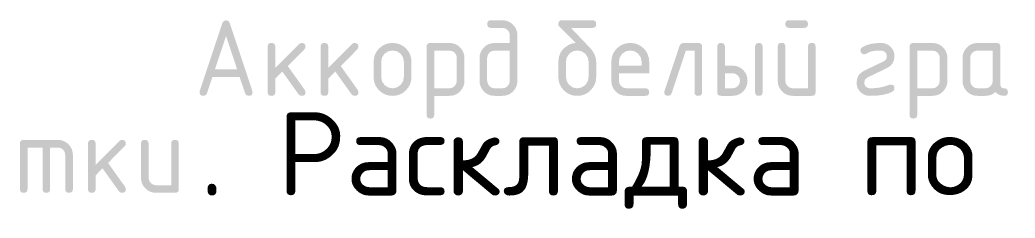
# Model space of a CAD drawing. Header units: millimetres. Extents: x -546 to 1681, y -650 to 1730.
# Drawn here: x 1110.27 to 1150.13, y 367.23 to 375.17 of the extents above; entities that cross this region are included whole.
import ezdxf

# ---------------------------------------------------------------- set-up
doc = ezdxf.new("R2010")
doc.units = ezdxf.units.MM

msp = doc.modelspace()

# ---------------------------------------------------------------- hatches: boundary and pattern name
h = msp.add_hatch(color=7)
h.paths.add_polyline_path([(1118.525, 374.523), (1118.08, 373.185), (1118.973, 373.185)])
h.paths.add_polyline_path([(1119.587, 372.275), (1119.578, 372.209), (1119.549, 372.163), (1119.502, 372.135), (1119.435, 372.127), (1119.344, 372.152), (1119.291, 372.228), (1119.071, 372.88), (1117.979, 372.88), (1117.763, 372.228), (1117.71, 372.152), (1117.619, 372.127), (1117.552, 372.135), (1117.504, 372.163), (1117.476, 372.209), (1117.466, 372.275), (1117.475, 372.326), (1118.376, 375.03), (1118.433, 375.124), (1118.525, 375.153), (1118.62, 375.124), (1118.677, 375.035), (1119.579, 372.326)])
h = msp.add_hatch(color=7)
h.paths.add_polyline_path([(1130.196, 374.548), (1130.196, 372.732), (1130.185, 372.61), (1130.152, 372.497), (1130.096, 372.394), (1130.018, 372.3), (1129.925, 372.223), (1129.822, 372.169), (1129.71, 372.137), (1129.59, 372.127), (1129.286, 372.127), (1129.164, 372.137), (1129.051, 372.169), (1128.949, 372.223), (1128.858, 372.3), (1128.781, 372.394), (1128.725, 372.497), (1128.691, 372.61), (1128.68, 372.732), (1128.68, 373.638), (1128.691, 373.76), (1128.725, 373.873), (1128.781, 373.976), (1128.858, 374.07), (1128.951, 374.145), (1129.053, 374.199), (1129.164, 374.232), (1129.286, 374.243), (1129.891, 374.243), (1129.891, 374.548), (1129.87, 374.666), (1129.806, 374.764), (1129.708, 374.827), (1129.59, 374.849), (1129.133, 374.849), (1129.069, 374.858), (1129.023, 374.887), (1128.995, 374.934), (1128.985, 375.001), (1128.995, 375.068), (1129.023, 375.115), (1129.069, 375.144), (1129.133, 375.153), (1129.59, 375.153), (1129.713, 375.142), (1129.825, 375.109), (1129.927, 375.054), (1130.018, 374.976), (1130.096, 374.884), (1130.152, 374.782), (1130.185, 374.67)])
h.paths.add_polyline_path([(1129.891, 372.732), (1129.891, 373.938), (1129.286, 373.938), (1129.168, 373.917), (1129.07, 373.854), (1129.007, 373.755), (1128.985, 373.638), (1128.985, 372.732), (1129.007, 372.616), (1129.074, 372.516), (1129.172, 372.449), (1129.286, 372.427), (1129.59, 372.427), (1129.706, 372.449), (1129.802, 372.516), (1129.869, 372.615)])
h = msp.add_hatch(color=7)
h.paths.add_polyline_path([(1133.352, 373.485), (1133.352, 372.88), (1133.338, 372.73), (1133.296, 372.591), (1133.225, 372.463), (1133.128, 372.347), (1133.013, 372.25), (1132.885, 372.181), (1132.745, 372.14), (1132.594, 372.127), (1132.442, 372.14), (1132.302, 372.181), (1132.173, 372.25), (1132.057, 372.347), (1131.96, 372.463), (1131.891, 372.591), (1131.85, 372.73), (1131.836, 372.88), (1131.836, 373.49), (1131.861, 373.701), (1131.935, 373.883), (1132.058, 374.035), (1132.231, 374.158), (1132.386, 374.223), (1132.531, 374.243), (1131.866, 374.912), (1131.843, 374.947), (1131.836, 375.001), (1131.846, 375.068), (1131.875, 375.115), (1131.922, 375.144), (1131.989, 375.153), (1133.204, 375.153), (1133.268, 375.144), (1133.315, 375.115), (1133.343, 375.068), (1133.352, 375.001), (1133.343, 374.934), (1133.315, 374.887), (1133.268, 374.858), (1133.204, 374.849), (1132.34, 374.849), (1133.103, 374.049), (1133.211, 373.916), (1133.289, 373.778), (1133.336, 373.635)])
h.paths.add_polyline_path([(1133.047, 372.885), (1133.047, 373.49), (1133.015, 373.663), (1132.916, 373.812), (1132.769, 373.911), (1132.594, 373.943), (1132.419, 373.911), (1132.272, 373.812), (1132.174, 373.663), (1132.141, 373.49), (1132.141, 372.885), (1132.174, 372.708), (1132.272, 372.563), (1132.419, 372.462), (1132.594, 372.427), (1132.769, 372.462), (1132.916, 372.563), (1133.015, 372.709)])
h = msp.add_hatch(color=7)
h.paths.add_polyline_path([(1142.14, 374.095), (1142.14, 372.275), (1142.13, 372.209), (1142.102, 372.163), (1142.054, 372.135), (1141.987, 372.127), (1141.23, 372.127), (1141.107, 372.137), (1140.995, 372.169), (1140.893, 372.223), (1140.802, 372.3), (1140.724, 372.394), (1140.668, 372.497), (1140.635, 372.61), (1140.624, 372.732), (1140.624, 374.095), (1140.633, 374.162), (1140.662, 374.21), (1140.71, 374.238), (1140.777, 374.248), (1140.843, 374.238), (1140.891, 374.21), (1140.919, 374.162), (1140.929, 374.095), (1140.929, 372.732), (1140.951, 372.617), (1141.018, 372.52), (1141.116, 372.45), (1141.23, 372.427), (1141.835, 372.427), (1141.835, 374.095), (1141.844, 374.162), (1141.873, 374.21), (1141.921, 374.238), (1141.987, 374.248), (1142.054, 374.238), (1142.102, 374.21), (1142.13, 374.162)])
h.paths.add_polyline_path([(1141.682, 374.849), (1141.077, 374.849), (1141.013, 374.858), (1140.966, 374.887), (1140.938, 374.934), (1140.929, 375.001), (1140.938, 375.068), (1140.966, 375.115), (1141.013, 375.144), (1141.077, 375.153), (1141.682, 375.153), (1141.749, 375.144), (1141.797, 375.115), (1141.825, 375.068), (1141.835, 375.001), (1141.825, 374.934), (1141.797, 374.887), (1141.749, 374.858)])
h = msp.add_hatch(color=7)
h.dxf.hatch_style = 2
h.paths.add_polyline_path([(1120.498, 373.248), (1121.451, 374.201), (1121.497, 374.233), (1121.557, 374.243), (1121.624, 374.234), (1121.671, 374.206), (1121.7, 374.159), (1121.709, 374.095), (1121.697, 374.037), (1121.663, 373.989), (1120.998, 373.321), (1121.68, 372.364), (1121.709, 372.275), (1121.7, 372.209), (1121.671, 372.163), (1121.624, 372.135), (1121.557, 372.127), (1121.484, 372.142), (1121.43, 372.19), (1120.778, 373.104), (1120.498, 372.821), (1120.498, 372.275), (1120.489, 372.209), (1120.46, 372.163), (1120.413, 372.135), (1120.346, 372.127), (1120.279, 372.135), (1120.232, 372.163), (1120.203, 372.209), (1120.194, 372.275), (1120.194, 374.095), (1120.203, 374.159), (1120.232, 374.206), (1120.279, 374.234), (1120.346, 374.243), (1120.413, 374.234), (1120.46, 374.206), (1120.489, 374.159), (1120.498, 374.095)])
h = msp.add_hatch(color=7)
h.dxf.hatch_style = 2
h.paths.add_polyline_path([(1122.62, 373.248), (1123.573, 374.201), (1123.619, 374.233), (1123.678, 374.243), (1123.745, 374.234), (1123.793, 374.206), (1123.822, 374.159), (1123.831, 374.095), (1123.819, 374.037), (1123.784, 373.989), (1123.12, 373.321), (1123.801, 372.364), (1123.831, 372.275), (1123.822, 372.209), (1123.793, 372.163), (1123.745, 372.135), (1123.678, 372.127), (1123.606, 372.142), (1123.552, 372.19), (1122.9, 373.104), (1122.62, 372.821), (1122.62, 372.275), (1122.611, 372.209), (1122.582, 372.163), (1122.535, 372.135), (1122.468, 372.127), (1122.401, 372.135), (1122.353, 372.163), (1122.325, 372.209), (1122.315, 372.275), (1122.315, 374.095), (1122.325, 374.159), (1122.353, 374.206), (1122.401, 374.234), (1122.468, 374.243), (1122.535, 374.234), (1122.582, 374.206), (1122.611, 374.159), (1122.62, 374.095)])
h = msp.add_hatch(color=7)
h.paths.add_polyline_path([(1124.437, 372.88), (1124.437, 373.485), (1124.451, 373.638), (1124.492, 373.778), (1124.56, 373.907), (1124.657, 374.023), (1124.774, 374.12), (1124.902, 374.189), (1125.042, 374.23), (1125.195, 374.243), (1125.347, 374.23), (1125.488, 374.189), (1125.616, 374.122), (1125.732, 374.027), (1125.829, 373.911), (1125.898, 373.782), (1125.939, 373.64), (1125.953, 373.485), (1125.953, 372.88), (1125.939, 372.73), (1125.896, 372.591), (1125.826, 372.463), (1125.728, 372.347), (1125.614, 372.25), (1125.485, 372.181), (1125.345, 372.14), (1125.195, 372.127), (1125.042, 372.14), (1124.902, 372.181), (1124.774, 372.25), (1124.657, 372.347), (1124.56, 372.463), (1124.492, 372.591), (1124.451, 372.73)])
h.paths.add_polyline_path([(1125.648, 372.885), (1125.648, 373.49), (1125.616, 373.663), (1125.517, 373.812), (1125.37, 373.911), (1125.195, 373.943), (1125.02, 373.911), (1124.873, 373.812), (1124.774, 373.663), (1124.742, 373.49), (1124.742, 372.885), (1124.774, 372.708), (1124.873, 372.563), (1125.02, 372.462), (1125.195, 372.427), (1125.37, 372.462), (1125.517, 372.563), (1125.616, 372.709)])
h = msp.add_hatch(color=7)
h.paths.add_polyline_path([(1126.559, 374.095), (1126.568, 374.159), (1126.597, 374.206), (1126.644, 374.234), (1126.711, 374.243), (1127.469, 374.243), (1127.591, 374.232), (1127.703, 374.199), (1127.805, 374.145), (1127.896, 374.07), (1127.974, 373.976), (1128.03, 373.873), (1128.063, 373.76), (1128.075, 373.638), (1128.075, 372.732), (1128.063, 372.61), (1128.03, 372.497), (1127.974, 372.394), (1127.896, 372.3), (1127.805, 372.223), (1127.703, 372.169), (1127.591, 372.137), (1127.469, 372.127), (1126.863, 372.127), (1126.863, 371.365), (1126.854, 371.301), (1126.825, 371.254), (1126.778, 371.226), (1126.711, 371.217), (1126.644, 371.226), (1126.597, 371.254), (1126.568, 371.301), (1126.559, 371.365)])
h.paths.add_polyline_path([(1126.863, 373.938), (1126.863, 372.427), (1127.469, 372.427), (1127.584, 372.449), (1127.68, 372.516), (1127.747, 372.615), (1127.77, 372.732), (1127.77, 373.638), (1127.748, 373.755), (1127.685, 373.854), (1127.586, 373.918), (1127.469, 373.938)])
h = msp.add_hatch(color=7)
h.paths.add_polyline_path([(1134.716, 373.943), (1134.541, 373.911), (1134.394, 373.812), (1134.295, 373.665), (1134.263, 373.49), (1134.263, 373.337), (1135.169, 373.337), (1135.169, 373.49), (1135.137, 373.665), (1135.038, 373.812), (1134.891, 373.911)])
h.paths.add_polyline_path([(1134.263, 373.033), (1134.263, 372.732), (1134.285, 372.616), (1134.352, 372.516), (1134.45, 372.449), (1134.564, 372.427), (1135.321, 372.427), (1135.388, 372.418), (1135.436, 372.389), (1135.464, 372.341), (1135.474, 372.275), (1135.464, 372.209), (1135.436, 372.163), (1135.388, 372.135), (1135.321, 372.127), (1134.564, 372.127), (1134.442, 372.137), (1134.329, 372.169), (1134.227, 372.223), (1134.136, 372.3), (1134.058, 372.393), (1134.003, 372.495), (1133.969, 372.608), (1133.958, 372.732), (1133.958, 373.485), (1133.972, 373.638), (1134.013, 373.778), (1134.082, 373.907), (1134.179, 374.023), (1134.295, 374.12), (1134.423, 374.189), (1134.564, 374.23), (1134.716, 374.243), (1134.869, 374.23), (1135.009, 374.189), (1135.137, 374.122), (1135.254, 374.027), (1135.351, 373.911), (1135.419, 373.782), (1135.46, 373.642), (1135.474, 373.49), (1135.474, 373.033)])
h = msp.add_hatch(color=7)
h.dxf.hatch_style = 2
h.paths.add_polyline_path([(1136.838, 374.243), (1137.443, 374.243), (1137.51, 374.234), (1137.558, 374.206), (1137.586, 374.159), (1137.596, 374.095), (1137.596, 372.275), (1137.586, 372.209), (1137.558, 372.163), (1137.51, 372.135), (1137.443, 372.127), (1137.376, 372.135), (1137.329, 372.163), (1137.3, 372.209), (1137.291, 372.275), (1137.291, 373.938), (1136.944, 373.938), (1136.372, 372.228), (1136.321, 372.152), (1136.233, 372.127), (1136.166, 372.136), (1136.118, 372.165), (1136.089, 372.212), (1136.08, 372.279), (1136.089, 372.326), (1136.686, 374.12), (1136.746, 374.214)])
h = msp.add_hatch(color=7)
h.paths.add_polyline_path([(1139.413, 372.732), (1139.401, 372.61), (1139.369, 372.497), (1139.314, 372.394), (1139.239, 372.3), (1139.145, 372.223), (1139.042, 372.169), (1138.929, 372.137), (1138.807, 372.127), (1138.354, 372.127), (1138.287, 372.135), (1138.24, 372.163), (1138.211, 372.209), (1138.202, 372.275), (1138.202, 374.095), (1138.211, 374.159), (1138.24, 374.206), (1138.287, 374.234), (1138.354, 374.243), (1138.421, 374.234), (1138.468, 374.206), (1138.497, 374.159), (1138.506, 374.095), (1138.506, 373.337), (1138.807, 373.337), (1138.929, 373.326), (1139.042, 373.293), (1139.145, 373.239), (1139.239, 373.164), (1139.314, 373.07), (1139.369, 372.967), (1139.401, 372.854)])
h.paths.add_polyline_path([(1139.112, 372.732), (1139.09, 372.849), (1139.023, 372.948), (1138.925, 373.011), (1138.807, 373.033), (1138.506, 373.033), (1138.506, 372.427), (1138.807, 372.427), (1138.925, 372.449), (1139.023, 372.516), (1139.09, 372.615)])
h.paths.add_polyline_path([(1139.717, 374.095), (1139.727, 374.159), (1139.755, 374.206), (1139.803, 374.234), (1139.869, 374.243), (1139.934, 374.234), (1139.98, 374.206), (1140.008, 374.159), (1140.018, 374.095), (1140.018, 372.275), (1140.008, 372.209), (1139.98, 372.163), (1139.934, 372.135), (1139.869, 372.127), (1139.803, 372.135), (1139.755, 372.163), (1139.727, 372.209), (1139.717, 372.275)])
h = msp.add_hatch(color=7)
h.dxf.hatch_style = 2
h.paths.add_polyline_path([(1145.146, 372.58), (1145.213, 372.57), (1145.26, 372.542), (1145.289, 372.494), (1145.298, 372.427), (1145.277, 372.351), (1145.213, 372.292), (1145.048, 372.22), (1144.842, 372.168), (1144.597, 372.137), (1144.312, 372.127), (1144.207, 372.136), (1144.11, 372.165), (1144.02, 372.212), (1143.939, 372.279), (1143.87, 372.36), (1143.821, 372.45), (1143.792, 372.549), (1143.783, 372.656), (1143.802, 372.81), (1143.859, 372.941), (1143.954, 373.049), (1144.087, 373.134), (1144.871, 373.511), (1144.924, 373.547), (1144.962, 373.592), (1144.986, 373.647), (1144.994, 373.714), (1144.978, 373.801), (1144.93, 373.875), (1144.854, 373.923), (1144.769, 373.938), (1144.543, 373.932), (1144.384, 373.909), (1144.276, 373.871), (1144.155, 373.807), (1144.087, 373.79), (1144.03, 373.8), (1143.982, 373.833), (1143.946, 373.884), (1143.935, 373.938), (1143.955, 374.014), (1144.016, 374.074), (1144.162, 374.149), (1144.337, 374.201), (1144.539, 374.233), (1144.769, 374.243), (1144.874, 374.234), (1144.971, 374.205), (1145.061, 374.158), (1145.142, 374.091), (1145.211, 374.008), (1145.26, 373.919), (1145.289, 373.821), (1145.298, 373.714), (1145.279, 373.56), (1145.222, 373.429), (1145.127, 373.321), (1144.994, 373.236), (1144.215, 372.863), (1144.119, 372.78), (1144.087, 372.656), (1144.103, 372.569), (1144.151, 372.495), (1144.225, 372.445), (1144.312, 372.427), (1144.527, 372.436), (1144.728, 372.462), (1144.914, 372.506), (1145.087, 372.567)])
h = msp.add_hatch(color=7)
h.paths.add_polyline_path([(1145.904, 374.095), (1145.914, 374.159), (1145.942, 374.206), (1145.99, 374.234), (1146.057, 374.243), (1146.814, 374.243), (1146.937, 374.232), (1147.049, 374.199), (1147.151, 374.145), (1147.242, 374.07), (1147.32, 373.976), (1147.375, 373.873), (1147.409, 373.76), (1147.42, 373.638), (1147.42, 372.732), (1147.409, 372.61), (1147.375, 372.497), (1147.32, 372.394), (1147.242, 372.3), (1147.151, 372.223), (1147.049, 372.169), (1146.937, 372.137), (1146.814, 372.127), (1146.209, 372.127), (1146.209, 371.365), (1146.2, 371.301), (1146.171, 371.254), (1146.123, 371.226), (1146.057, 371.217), (1145.99, 371.226), (1145.942, 371.254), (1145.914, 371.301), (1145.904, 371.365)])
h.paths.add_polyline_path([(1146.209, 373.938), (1146.209, 372.427), (1146.814, 372.427), (1146.93, 372.449), (1147.026, 372.516), (1147.093, 372.615), (1147.115, 372.732), (1147.115, 373.638), (1147.093, 373.755), (1147.03, 373.854), (1146.932, 373.918), (1146.814, 373.938)])
h = msp.add_hatch(color=7)
h.paths.add_polyline_path([(1149.237, 373.938), (1148.632, 373.938), (1148.514, 373.917), (1148.416, 373.854), (1148.352, 373.755), (1148.331, 373.638), (1148.331, 372.732), (1148.353, 372.616), (1148.42, 372.516), (1148.518, 372.449), (1148.632, 372.427), (1148.936, 372.427), (1149.052, 372.449), (1149.148, 372.516), (1149.215, 372.615), (1149.237, 372.732)])
h.paths.add_polyline_path([(1149.842, 372.275), (1149.833, 372.209), (1149.805, 372.163), (1149.758, 372.135), (1149.694, 372.127), (1149.591, 372.136), (1149.5, 372.165), (1149.418, 372.214), (1149.347, 372.283), (1149.257, 372.214), (1149.159, 372.165), (1149.052, 372.136), (1148.936, 372.127), (1148.632, 372.127), (1148.509, 372.137), (1148.397, 372.169), (1148.295, 372.223), (1148.204, 372.3), (1148.126, 372.393), (1148.07, 372.495), (1148.037, 372.608), (1148.026, 372.732), (1148.026, 373.638), (1148.037, 373.76), (1148.07, 373.873), (1148.126, 373.976), (1148.204, 374.07), (1148.295, 374.145), (1148.397, 374.199), (1148.509, 374.232), (1148.632, 374.243), (1149.389, 374.243), (1149.456, 374.234), (1149.504, 374.206), (1149.532, 374.159), (1149.542, 374.095), (1149.542, 372.58), (1149.551, 372.513), (1149.58, 372.465), (1149.627, 372.437), (1149.694, 372.427), (1149.758, 372.418), (1149.805, 372.389), (1149.833, 372.341)])
h = msp.add_hatch(color=7)
h.dxf.hatch_style = 2
h.paths.add_polyline_path([(1110.422, 370.363), (1111.785, 370.363), (1111.907, 370.352), (1112.018, 370.319), (1112.12, 370.264), (1112.213, 370.189), (1112.29, 370.095), (1112.346, 369.992), (1112.379, 369.88), (1112.391, 369.757), (1112.391, 368.394), (1112.381, 368.328), (1112.353, 368.282), (1112.305, 368.255), (1112.238, 368.246), (1112.171, 368.255), (1112.124, 368.282), (1112.095, 368.328), (1112.086, 368.394), (1112.086, 369.757), (1112.064, 369.875), (1112.001, 369.973), (1111.903, 370.038), (1111.785, 370.058), (1111.481, 370.058), (1111.481, 368.394), (1111.471, 368.328), (1111.442, 368.282), (1111.395, 368.255), (1111.328, 368.246), (1111.264, 368.255), (1111.217, 368.282), (1111.189, 368.328), (1111.18, 368.394), (1111.18, 370.058), (1110.574, 370.058), (1110.574, 368.394), (1110.565, 368.328), (1110.536, 368.282), (1110.489, 368.255), (1110.422, 368.246), (1110.355, 368.255), (1110.308, 368.282), (1110.279, 368.328), (1110.27, 368.394), (1110.27, 370.214), (1110.279, 370.279), (1110.308, 370.325), (1110.355, 370.353)])
h = msp.add_hatch(color=7)
h.dxf.hatch_style = 2
h.paths.add_polyline_path([(1113.302, 369.368), (1114.254, 370.32), (1114.301, 370.353), (1114.36, 370.363), (1114.427, 370.353), (1114.474, 370.325), (1114.503, 370.279), (1114.513, 370.214), (1114.5, 370.157), (1114.466, 370.109), (1113.801, 369.44), (1114.483, 368.483), (1114.513, 368.394), (1114.503, 368.328), (1114.474, 368.282), (1114.427, 368.255), (1114.36, 368.246), (1114.287, 368.262), (1114.233, 368.309), (1113.581, 369.224), (1113.302, 368.941), (1113.302, 368.394), (1113.292, 368.328), (1113.263, 368.282), (1113.216, 368.255), (1113.149, 368.246), (1113.083, 368.255), (1113.035, 368.282), (1113.006, 368.328), (1112.997, 368.394), (1112.997, 370.214), (1113.006, 370.279), (1113.035, 370.325), (1113.083, 370.353), (1113.149, 370.363), (1113.216, 370.353), (1113.263, 370.325), (1113.292, 370.279), (1113.302, 370.214)])
h = msp.add_hatch(color=7)
h.dxf.hatch_style = 2
h.paths.add_polyline_path([(1116.634, 370.214), (1116.634, 368.394), (1116.625, 368.328), (1116.596, 368.282), (1116.548, 368.255), (1116.481, 368.246), (1115.724, 368.246), (1115.602, 368.257), (1115.489, 368.288), (1115.387, 368.343), (1115.296, 368.42), (1115.218, 368.513), (1115.163, 368.615), (1115.129, 368.727), (1115.118, 368.851), (1115.118, 370.214), (1115.128, 370.279), (1115.156, 370.325), (1115.204, 370.353), (1115.271, 370.363), (1115.337, 370.353), (1115.385, 370.325), (1115.414, 370.279), (1115.423, 370.214), (1115.423, 368.851), (1115.445, 368.736), (1115.512, 368.636), (1115.61, 368.569), (1115.724, 368.546), (1116.329, 368.546), (1116.329, 370.214), (1116.339, 370.279), (1116.367, 370.325), (1116.415, 370.353), (1116.481, 370.363), (1116.548, 370.353), (1116.596, 370.325), (1116.625, 370.279)])

# ---------------------------------------------------------------- texts
at = {"color": 7, "attachment_point": 1}
for s, insert, char_height in [('{\\fGOSTCommon|b0|i0|c0; }', (1145.243, 375.167), 3.04029), ('\\A1;{\\fISOCPEUR|b0|i0|c204|p34;. Раскладка по горизонтали }', (1117.473, 371.466), 3.32992)]:
    msp.add_mtext(s, dxfattribs=dict(at, insert=insert, char_height=char_height))

doc.saveas('drawing.dxf')
